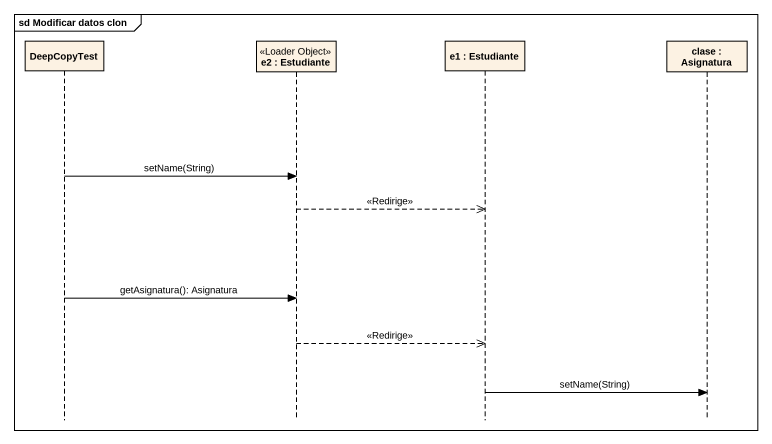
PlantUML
@startuml
mainframe sd Modificar datos clon
hide footbox
participant DeepCopyTest
participant "e2 : Estudiante" as e2 <<Loader Object>>
participant "e1 : Estudiante" as e1
participant "clase : Asignatura" as clase

DeepCopyTest -> e2 : setName(String)
e2 -->> e1 : <<Redirige>>
DeepCopyTest -> e2 : getAsignatura(): Asignatura
e2 -->> e1 : <<Redirige>>
e1 -> clase : setName(String)
@enduml
